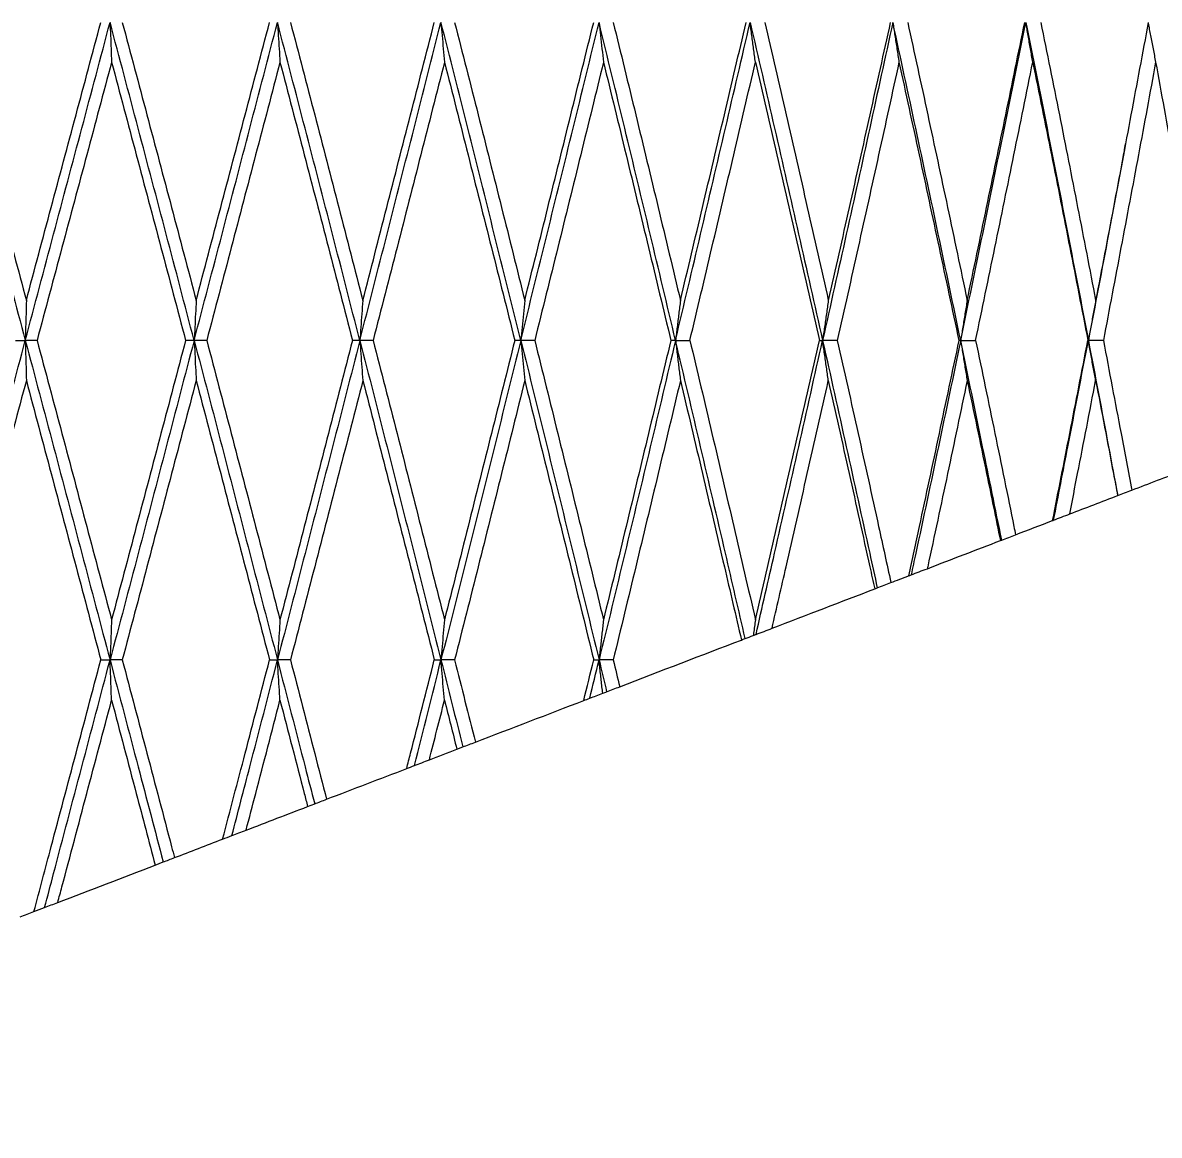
# Model space of a CAD drawing. Extents: x 1661 to 2451, y 0 to 579.
# Drawn here: x 2168.6 to 2179.47, y 425.28 to 435.93 of the extents above; entities that cross this region are included whole.
import ezdxf

# ---------------------------------------------------------------- set-up
doc = ezdxf.new("R2010")
doc.units = 0
doc.header["$LTSCALE"] = 10
doc.header["$MEASUREMENT"] = 0
doc.header["$PDMODE"] = 3
doc.header["$PDSIZE"] = -10
doc.layers.get('0').update_dxf_attribs({"linetype": 'CONTINUOUS'})
doc.layers.get('DEFPOINTS').update_dxf_attribs({"linetype": 'CONTINUOUS'})
doc.layers.add('2', color=7, linetype='CONTINUOUS', true_color=0xffffff)
doc.styles.add('Daelim Dimension', font='')
doc.styles.get('Daelim Dimension').set_extended_font_data('나눔고딕')
doc.dimstyles.new('DEFAULT', dxfattribs={"dimscale": 2, "dimtxt": 2, "dimasz": 2, "dimexe": 0, "dimexo": 2, "dimgap": 1, "dimtad": 1, "dimdec": 0, "dimzin": 9, "dimdsep": 46, "dimtxsty": 'Daelim Dimension', "dimcen": 0.5, "dimclrd": 5, "dimclre": 5, "dimclrt": 256, "dimadec": 1, "dimazin": 0, "dimtfac": 1, "dimtdec": 0, "dimtix": 1, "dimtmove": 0, "dimatfit": 3, "dimfxl": 1, "dimtolj": 1, "dimtzin": 1, "dimlwd": 9, "dimlwe": 9, "dimarcsym": 0})

# ---------------------------------------------------------------- blocks, each defined once
blk = doc.blocks.new('*D11')
at = {"color": 5, "lineweight": 9, "ltscale": 0.5, "transparency": 16777216}
for p, q in [((2146.989, 470.764), (1973.318, 470.764)), ((1975.318, 466.764), (1975.318, 277.281)), ((2140.649, 273.281), (1973.318, 273.281))]:
    blk.add_line(p, q, dxfattribs=at)
at = {"color": 5, "linetype": 'ByBlock', "lineweight": 9, "ltscale": 0.5, "transparency": 16777216}
for p, q in [((2212.678, 377.281), (2263.051, 377.281)), ((2263.051, 373.281), (2263.051, 277.281)), ((2212.678, 273.281), (2263.051, 273.281))]:
    blk.add_line(p, q, dxfattribs=at)
at = {"color": 5, "ltscale": 0.5, "transparency": 16777216}
for points in [[(1974.651, 466.764), (1975.984, 466.764), (1975.318, 470.764)], [(2262.384, 373.281), (2263.717, 373.281), (2263.051, 377.281)], [(1974.651, 277.281), (1975.984, 277.281), (1975.318, 273.281)], [(2262.384, 277.281), (2263.717, 277.281), (2263.051, 273.281)]]:
    blk.add_solid(points, dxfattribs=at)
at = {"layer": 'DEFPOINTS', "color": 0, "ltscale": 0.5, "transparency": 16777216}
for p in [(2150.989, 470.764), (2208.678, 377.281), (1975.318, 273.281), (2144.649, 273.281), (2208.678, 273.281), (2263.051, 273.281)]:
    blk.add_point(p, dxfattribs=at)
at = {"color": 7, "ltscale": 0.5, "transparency": 16777216, "insert": (1967.874, 372.022), "char_height": 10, "attachment_point": 5, "rotation": 90, "style": 'Daelim Dimension'}
blk.add_mtext('\\A1;197', dxfattribs=at)
at = {"ltscale": 0.5, "transparency": 16777216, "insert": (2258.887, 325.281), "char_height": 4, "attachment_point": 5, "rotation": 90, "style": 'Daelim Dimension'}
blk.add_mtext('\\A1;104', dxfattribs=at)

msp = doc.modelspace()

# ---------------------------------------------------------------- linework, layer by layer
at = {"layer": '2', "color": 7, "linetype": 'Continuous', "lineweight": 18}
for p, q in [((2172.751, 428.976), (2172.808, 428.998)), ((2171.322, 428.427), (2171.39, 428.453)), ((2169.863, 427.867), (2169.94, 427.897))]:
    msp.add_line(p, q, dxfattribs=at)
for points, degree in [([(2167.82, 435.878), (2167.911, 436.216), (2168.092, 436.891), (2168.364, 437.899), (2168.545, 438.568), (2168.635, 438.902)], 3), ([(2168.645, 438.523), (2168.565, 438.231), (2168.406, 437.645), (2168.168, 436.763), (2168.008, 436.174), (2167.928, 435.878)], 3), ([(2167.82, 435.878), (2167.909, 435.548), (2168.087, 434.885), (2168.353, 433.889), (2168.531, 433.222), (2168.62, 432.889)], 3), ([(2167.928, 435.878), (2168.006, 435.59), (2168.162, 435.012), (2168.396, 434.143), (2168.552, 433.563), (2168.63, 433.272)], 3), ([(2168.62, 432.889), (2168.711, 433.228), (2168.891, 433.907), (2169.162, 434.922), (2169.342, 435.597), (2169.431, 435.933)], 3), ([(2168.63, 433.272), (2168.709, 433.569), (2168.868, 434.162), (2169.106, 435.049), (2169.264, 435.639), (2169.343, 435.933)], 3), ([(2170.236, 432.889), (2170.147, 433.228), (2169.969, 433.907), (2169.7, 434.922), (2169.521, 435.597), (2169.431, 435.933)], 3), ([(2169.431, 435.933), (2169.433, 435.891), (2169.436, 435.806), (2169.441, 435.679), (2169.444, 435.594), (2169.446, 435.552)], 3), ([(2169.548, 435.933), (2169.627, 435.639), (2169.784, 435.049), (2170.02, 434.162), (2170.177, 433.569), (2170.256, 433.272)], 3), ([(2170.236, 432.889), (2170.326, 433.228), (2170.504, 433.907), (2170.77, 434.922), (2170.946, 435.597), (2171.034, 435.933)], 3), ([(2170.256, 433.272), (2170.334, 433.569), (2170.491, 434.162), (2170.725, 435.049), (2170.88, 435.639), (2170.958, 435.933)], 3), ([(2171.822, 432.889), (2171.735, 433.228), (2171.561, 433.907), (2171.298, 434.922), (2171.122, 435.597), (2171.034, 435.933)], 3), ([(2171.034, 435.933), (2171.037, 435.891), (2171.042, 435.806), (2171.05, 435.679), (2171.055, 435.594), (2171.058, 435.552)], 3), ([(2171.158, 435.933), (2171.236, 435.639), (2171.39, 435.049), (2171.621, 434.162), (2171.774, 433.569), (2171.851, 433.272)], 3), ([(2171.822, 432.889), (2171.91, 433.228), (2172.083, 433.907), (2172.342, 434.922), (2172.514, 435.597), (2172.599, 435.933)], 3), ([(2171.851, 433.272), (2171.928, 433.569), (2172.08, 434.162), (2172.308, 435.049), (2172.46, 435.639), (2172.535, 435.933)], 3), ([(2173.363, 432.889), (2173.279, 433.228), (2173.11, 433.907), (2172.855, 434.922), (2172.685, 435.597), (2172.599, 435.933)], 3), ([(2172.599, 435.933), (2172.603, 435.891), (2172.61, 435.806), (2172.621, 435.679), (2172.629, 435.594), (2172.633, 435.552)], 3), ([(2172.73, 435.933), (2172.805, 435.639), (2172.955, 435.049), (2173.179, 434.162), (2173.327, 433.569), (2173.401, 433.272)], 3), ([(2173.363, 432.889), (2173.447, 433.228), (2173.615, 433.907), (2173.865, 434.922), (2174.03, 435.597), (2174.112, 435.933)], 3), ([(2173.401, 433.272), (2173.475, 433.569), (2173.623, 434.162), (2173.842, 435.049), (2173.988, 435.639), (2174.061, 435.933)], 3), ([(2174.844, 432.889), (2174.764, 433.228), (2174.602, 433.907), (2174.358, 434.922), (2174.194, 435.597), (2174.112, 435.933)], 3), ([(2174.112, 435.933), (2174.117, 435.891), (2174.126, 435.806), (2174.14, 435.679), (2174.15, 435.594), (2174.154, 435.552)], 3), ([(2174.248, 435.933), (2174.32, 435.639), (2174.464, 435.049), (2174.678, 434.162), (2174.82, 433.569), (2174.891, 433.272)], 3), ([(2174.844, 432.889), (2174.925, 433.228), (2175.085, 433.907), (2175.323, 434.922), (2175.48, 435.597), (2175.558, 435.933)], 3), ([(2174.891, 433.272), (2174.962, 433.569), (2175.103, 434.162), (2175.312, 435.049), (2175.451, 435.639), (2175.52, 435.933)], 3), ([(2175.558, 435.933), (2175.637, 435.597), (2175.792, 434.922), (2176.023, 433.907), (2176.176, 433.228), (2176.252, 432.889)], 3), ([(2175.609, 435.552), (2175.603, 435.594), (2175.592, 435.679), (2175.575, 435.806), (2175.564, 435.891), (2175.558, 435.933)], 3), ([(2175.698, 435.933), (2175.767, 435.639), (2175.903, 435.049), (2176.106, 434.162), (2176.24, 433.569), (2176.307, 433.272)], 3), ([(2176.925, 435.933), (2176.851, 435.597), (2176.704, 434.922), (2176.48, 433.907), (2176.328, 433.228), (2176.252, 432.889)], 3), ([(2176.9, 435.933), (2176.835, 435.639), (2176.704, 435.049), (2176.507, 434.162), (2176.374, 433.569), (2176.307, 433.272)], 3), ([(2177.574, 432.889), (2177.503, 433.228), (2177.36, 433.907), (2177.144, 434.922), (2176.998, 435.597), (2176.925, 435.933)], 3), ([(2176.925, 435.933), (2176.931, 435.891), (2176.944, 435.806), (2176.964, 435.679), (2176.977, 435.594), (2176.983, 435.552)], 3), ([(2177.067, 435.933), (2177.131, 435.639), (2177.259, 435.049), (2177.449, 434.162), (2177.574, 433.569), (2177.636, 433.272)], 3), ([(2177.574, 432.889), (2177.645, 433.228), (2177.785, 433.907), (2177.993, 434.922), (2178.13, 435.597), (2178.198, 435.933)], 3), ([(2177.636, 433.272), (2177.699, 433.569), (2177.822, 434.162), (2178.006, 435.049), (2178.127, 435.639), (2178.187, 435.933)], 3), ([(2178.198, 435.933), (2178.266, 435.597), (2178.401, 434.922), (2178.6, 433.907), (2178.731, 433.228), (2178.796, 432.889)], 3), ([(2178.264, 435.552), (2178.257, 435.594), (2178.242, 435.679), (2178.22, 435.806), (2178.205, 435.891), (2178.198, 435.933)], 3), ([(2178.341, 435.933), (2178.401, 435.639), (2178.519, 435.049), (2178.694, 434.162), (2178.809, 433.569), (2178.866, 433.272)], 3), ([(2179.369, 435.933), (2179.315, 435.639), (2179.204, 435.049), (2179.037, 434.162), (2178.923, 433.569), (2178.866, 433.272)], 3), ([(2169.446, 435.552), (2169.367, 435.257), (2169.209, 434.666), (2168.971, 433.779), (2168.812, 433.186), (2168.733, 432.889)], 3), ([(2169.446, 435.552), (2169.525, 435.257), (2169.682, 434.666), (2169.919, 433.779), (2170.076, 433.186), (2170.154, 432.889)], 3), ([(2171.058, 435.552), (2170.981, 435.257), (2170.825, 434.666), (2170.592, 433.779), (2170.435, 433.186), (2170.357, 432.889)], 3), ([(2171.058, 435.552), (2171.136, 435.257), (2171.29, 434.666), (2171.522, 433.779), (2171.675, 433.186), (2171.752, 432.889)], 3), ([(2172.633, 435.552), (2172.557, 435.257), (2172.406, 434.666), (2172.179, 433.779), (2172.026, 433.186), (2171.95, 432.889)], 3), ([(2172.633, 435.552), (2172.708, 435.257), (2172.858, 434.666), (2173.082, 433.779), (2173.231, 433.186), (2173.305, 432.889)], 3), ([(2174.154, 435.552), (2174.082, 435.257), (2173.937, 434.666), (2173.718, 433.779), (2173.57, 433.186), (2173.497, 432.889)], 3), ([(2174.154, 435.552), (2174.227, 435.257), (2174.371, 434.666), (2174.586, 433.779), (2174.728, 433.186), (2174.799, 432.889)], 3), ([(2174.982, 432.889), (2175.053, 433.186), (2175.193, 433.779), (2175.402, 434.666), (2175.54, 435.257), (2175.609, 435.552)], 3), ([(2175.609, 435.552), (2175.678, 435.257), (2175.815, 434.666), (2176.019, 433.779), (2176.153, 433.186), (2176.221, 432.889)], 3), ([(2176.983, 435.552), (2176.919, 435.257), (2176.789, 434.666), (2176.592, 433.779), (2176.46, 433.186), (2176.393, 432.889)], 3), ([(2176.983, 435.552), (2177.048, 435.257), (2177.176, 434.666), (2177.367, 433.779), (2177.493, 433.186), (2177.556, 432.889)], 3), ([(2177.717, 432.889), (2177.779, 433.186), (2177.902, 433.779), (2178.084, 434.666), (2178.205, 435.257), (2178.264, 435.552)], 3), ([(2178.264, 435.552), (2178.324, 435.257), (2178.443, 434.666), (2178.619, 433.779), (2178.734, 433.186), (2178.792, 432.889)], 3), ([(2179.44, 435.552), (2179.386, 435.257), (2179.276, 434.666), (2179.109, 433.779), (2178.996, 433.186), (2178.94, 432.889)], 3), ([(2179.44, 435.552), (2179.494, 435.257), (2179.602, 434.666), (2179.761, 433.779), (2179.866, 433.186), (2179.918, 432.889)], 3), ([(2179.141, 434.711), (2179.152, 434.77)], 1), ([(2168.63, 433.272), (2168.629, 433.23), (2168.627, 433.145), (2168.623, 433.017), (2168.621, 432.931), (2168.62, 432.889)], 3), ([(2170.256, 433.272), (2170.254, 433.23), (2170.249, 433.145), (2170.243, 433.017), (2170.239, 432.931), (2170.236, 432.889)], 3), ([(2171.851, 433.272), (2171.848, 433.23), (2171.841, 433.145), (2171.832, 433.017), (2171.826, 432.931), (2171.822, 432.889)], 3), ([(2173.401, 433.272), (2173.397, 433.23), (2173.388, 433.145), (2173.376, 433.017), (2173.367, 432.931), (2173.363, 432.889)], 3), ([(2174.891, 433.272), (2174.886, 433.23), (2174.875, 433.145), (2174.86, 433.017), (2174.85, 432.931), (2174.844, 432.889)], 3), ([(2176.307, 433.272), (2176.301, 433.23), (2176.289, 433.145), (2176.271, 433.017), (2176.258, 432.931), (2176.252, 432.889)], 3), ([(2177.636, 433.272), (2177.629, 433.23), (2177.615, 433.145), (2177.594, 433.017), (2177.581, 432.931), (2177.574, 432.889)], 3), ([(2178.866, 433.272), (2178.858, 433.23), (2178.843, 433.145), (2178.819, 433.017), (2178.804, 432.931), (2178.796, 432.889)], 3), ([(2167.805, 429.83), (2167.896, 430.17), (2168.077, 430.851), (2168.349, 431.871), (2168.53, 432.55), (2168.62, 432.889)], 3), ([(2168.527, 432.889), (2168.537, 432.889), (2168.558, 432.889), (2168.589, 432.889), (2168.61, 432.889), (2168.62, 432.889)], 3), ([(2168.733, 432.889), (2168.72, 432.889), (2168.695, 432.889), (2168.658, 432.889), (2168.633, 432.889), (2168.62, 432.889)], 3), ([(2168.62, 432.889), (2168.71, 432.55), (2168.891, 431.871), (2169.161, 430.851), (2169.341, 430.17), (2169.431, 429.83)], 3), ([(2168.62, 432.889), (2168.621, 432.846), (2168.623, 432.761), (2168.627, 432.633), (2168.629, 432.547), (2168.63, 432.505)], 3), ([(2168.733, 432.889), (2168.812, 432.592), (2168.971, 431.999), (2169.208, 431.107), (2169.367, 430.512), (2169.446, 430.215)], 3), ([(2170.236, 432.889), (2170.147, 432.55), (2169.969, 431.871), (2169.701, 430.851), (2169.521, 430.17), (2169.431, 429.83)], 3), ([(2170.154, 432.889), (2170.076, 432.592), (2169.919, 431.999), (2169.683, 431.107), (2169.525, 430.512), (2169.446, 430.215)], 3), ([(2170.236, 432.889), (2170.227, 432.889), (2170.209, 432.889), (2170.182, 432.889), (2170.163, 432.889), (2170.154, 432.889)], 3), ([(2170.357, 432.889), (2170.344, 432.889), (2170.317, 432.889), (2170.277, 432.889), (2170.25, 432.889), (2170.236, 432.889)], 3), ([(2170.236, 432.889), (2170.326, 432.55), (2170.503, 431.871), (2170.769, 430.851), (2170.946, 430.17), (2171.034, 429.83)], 3), ([(2170.236, 432.889), (2170.239, 432.846), (2170.243, 432.761), (2170.249, 432.633), (2170.254, 432.547), (2170.256, 432.505)], 3), ([(2170.357, 432.889), (2170.435, 432.592), (2170.591, 431.999), (2170.825, 431.107), (2170.981, 430.512), (2171.058, 430.215)], 3), ([(2171.822, 432.889), (2171.736, 432.55), (2171.561, 431.871), (2171.298, 430.851), (2171.122, 430.17), (2171.034, 429.83)], 3), ([(2171.752, 432.889), (2171.675, 432.592), (2171.522, 431.999), (2171.291, 431.107), (2171.136, 430.512), (2171.058, 430.215)], 3), ([(2171.822, 432.889), (2171.815, 432.889), (2171.799, 432.889), (2171.775, 432.889), (2171.76, 432.889), (2171.752, 432.889)], 3), ([(2171.95, 432.889), (2171.936, 432.889), (2171.907, 432.889), (2171.865, 432.889), (2171.837, 432.889), (2171.822, 432.889)], 3), ([(2171.822, 432.889), (2171.909, 432.55), (2172.083, 431.871), (2172.342, 430.851), (2172.514, 430.17), (2172.599, 429.83)], 3), ([(2171.822, 432.889), (2171.826, 432.846), (2171.832, 432.761), (2171.841, 432.633), (2171.848, 432.547), (2171.851, 432.505)], 3), ([(2171.95, 432.889), (2172.026, 432.592), (2172.179, 431.999), (2172.406, 431.107), (2172.557, 430.512), (2172.633, 430.215)], 3), ([(2173.363, 432.889), (2173.279, 432.55), (2173.111, 431.871), (2172.856, 430.851), (2172.685, 430.17), (2172.599, 429.83)], 3), ([(2173.305, 432.889), (2173.231, 432.592), (2173.082, 431.999), (2172.858, 431.107), (2172.708, 430.512), (2172.633, 430.215)], 3), ([(2173.363, 432.889), (2173.357, 432.889), (2173.344, 432.889), (2173.325, 432.889), (2173.312, 432.889), (2173.305, 432.889)], 3), ([(2173.497, 432.889), (2173.482, 432.889), (2173.452, 432.889), (2173.408, 432.889), (2173.378, 432.889), (2173.363, 432.889)], 3), ([(2173.363, 432.889), (2173.447, 432.55), (2173.615, 431.871), (2173.864, 430.851), (2174.03, 430.17), (2174.112, 429.83)], 3), ([(2173.363, 432.889), (2173.367, 432.846), (2173.376, 432.761), (2173.388, 432.633), (2173.397, 432.547), (2173.401, 432.505)], 3), ([(2173.497, 432.889), (2173.57, 432.592), (2173.717, 431.999), (2173.937, 431.107), (2174.082, 430.512), (2174.154, 430.215)], 3), ([(2174.844, 432.889), (2174.764, 432.55), (2174.603, 431.871), (2174.359, 430.851), (2174.195, 430.17), (2174.112, 429.83)], 3), ([(2174.799, 432.889), (2174.728, 432.592), (2174.586, 431.999), (2174.371, 431.107), (2174.227, 430.512), (2174.154, 430.215)], 3), ([(2174.844, 432.889), (2174.839, 432.889), (2174.829, 432.889), (2174.814, 432.889), (2174.804, 432.889), (2174.799, 432.889)], 3), ([(2174.844, 432.889), (2174.86, 432.889), (2174.89, 432.889), (2174.936, 432.889), (2174.967, 432.889), (2174.982, 432.889)], 3), ([(2174.844, 432.889), (2174.85, 432.846), (2174.86, 432.761), (2174.875, 432.633), (2174.886, 432.547), (2174.891, 432.505)], 3), ([(2174.982, 432.889), (2175.053, 432.592), (2175.193, 431.999), (2175.402, 431.107), (2175.54, 430.512), (2175.609, 430.215)], 3), ([(2175.609, 430.215), (2175.678, 430.512), (2175.815, 431.107), (2176.019, 431.999), (2176.154, 432.592), (2176.221, 432.889)], 3), ([(2176.221, 432.889), (2176.224, 432.889), (2176.231, 432.889), (2176.242, 432.889), (2176.249, 432.889), (2176.252, 432.889)], 3), ([(2176.393, 432.889), (2176.378, 432.889), (2176.346, 432.889), (2176.299, 432.889), (2176.268, 432.889), (2176.252, 432.889)], 3), ([(2176.307, 432.505), (2176.301, 432.547), (2176.289, 432.633), (2176.271, 432.761), (2176.258, 432.846), (2176.252, 432.889)], 3), ([(2177.574, 432.889), (2177.572, 432.889), (2177.568, 432.889), (2177.562, 432.889), (2177.558, 432.889), (2177.556, 432.889)], 3), ([(2177.574, 432.889), (2177.59, 432.889), (2177.621, 432.889), (2177.669, 432.889), (2177.701, 432.889), (2177.717, 432.889)], 3), ([(2177.574, 432.889), (2177.581, 432.846), (2177.594, 432.761), (2177.615, 432.633), (2177.629, 432.547), (2177.636, 432.505)], 3), ([(2178.792, 432.889), (2178.792, 432.889), (2178.793, 432.889), (2178.795, 432.889), (2178.796, 432.889), (2178.796, 432.889)], 3), ([(2178.94, 432.889), (2178.924, 432.889), (2178.892, 432.889), (2178.844, 432.889), (2178.812, 432.889), (2178.796, 432.889)], 3), ([(2178.866, 432.505), (2178.858, 432.547), (2178.843, 432.633), (2178.819, 432.761), (2178.804, 432.846), (2178.796, 432.889)], 3), ([(2168.63, 432.505), (2168.55, 432.208), (2168.391, 431.614), (2168.153, 430.723), (2167.993, 430.128), (2167.913, 429.83)], 3), ([(2168.63, 432.505), (2168.709, 432.208), (2168.868, 431.614), (2169.106, 430.723), (2169.264, 430.128), (2169.343, 429.83)], 3), ([(2170.256, 432.505), (2170.177, 432.208), (2170.02, 431.614), (2169.785, 430.723), (2169.627, 430.128), (2169.548, 429.83)], 3), ([(2170.256, 432.505), (2170.334, 432.208), (2170.49, 431.614), (2170.725, 430.723), (2170.88, 430.128), (2170.958, 429.83)], 3), ([(2171.851, 432.505), (2171.775, 432.208), (2171.621, 431.614), (2171.39, 430.723), (2171.236, 430.128), (2171.158, 429.83)], 3), ([(2171.851, 432.505), (2171.928, 432.208), (2172.08, 431.614), (2172.308, 430.723), (2172.46, 430.128), (2172.535, 429.83)], 3), ([(2173.401, 432.505), (2173.327, 432.208), (2173.179, 431.614), (2172.955, 430.723), (2172.805, 430.128), (2172.73, 429.83)], 3), ([(2173.401, 432.505), (2173.475, 432.208), (2173.622, 431.614), (2173.842, 430.723), (2173.988, 430.128), (2174.061, 429.83)], 3), ([(2174.891, 432.505), (2174.82, 432.208), (2174.678, 431.614), (2174.464, 430.723), (2174.32, 430.128), (2174.248, 429.83)], 3), ([(2179.211, 431.455), (2179.376, 431.519), (2179.539, 431.581), (2179.698, 431.642)], 3), ([(2178.618, 431.228), (2178.773, 431.287), (2178.926, 431.346), (2179.076, 431.404)], 3), ([(2179.077, 431.404), (2179.121, 431.421), (2179.166, 431.438), (2179.211, 431.455)], 3), ([(2178.1, 431.029), (2178.219, 431.075), (2178.337, 431.12), (2178.454, 431.165)], 3), ([(2178.454, 431.165), (2178.457, 431.166), (2178.46, 431.167), (2178.463, 431.168)], 3), ([(2178.463, 431.168), (2178.514, 431.188), (2178.566, 431.208), (2178.618, 431.228)], 3), ([(2177.255, 430.704), (2177.492, 430.796), (2177.726, 430.885), (2177.954, 430.973)], 3), ([(2177.954, 430.973), (2177.958, 430.975), (2177.963, 430.976), (2177.967, 430.978)], 3), ([(2177.967, 430.978), (2178.011, 430.995), (2178.056, 431.012), (2178.1, 431.029)], 3), ([(2176.906, 430.571), (2176.962, 430.592), (2177.019, 430.614), (2177.074, 430.635)], 3), ([(2177.074, 430.635), (2177.083, 430.638), (2177.091, 430.642), (2177.1, 430.645)], 3), ([(2177.1, 430.645), (2177.151, 430.665), (2177.203, 430.685), (2177.255, 430.704)], 3), ([(2175.768, 430.134), (2176.102, 430.262), (2176.43, 430.388), (2176.751, 430.511)], 3), ([(2176.751, 430.511), (2176.759, 430.514), (2176.767, 430.517), (2176.775, 430.52)], 3), ([(2176.775, 430.52), (2176.819, 430.537), (2176.862, 430.554), (2176.906, 430.571)], 3), ([(2169.446, 430.215), (2169.444, 430.172), (2169.441, 430.087), (2169.436, 429.958), (2169.433, 429.873), (2169.431, 429.83)], 3), ([(2171.058, 430.215), (2171.055, 430.172), (2171.05, 430.087), (2171.042, 429.958), (2171.037, 429.873), (2171.034, 429.83)], 3), ([(2172.633, 430.215), (2172.629, 430.172), (2172.621, 430.087), (2172.61, 429.958), (2172.603, 429.873), (2172.599, 429.83)], 3), ([(2174.154, 430.215), (2174.15, 430.172), (2174.14, 430.087), (2174.126, 429.958), (2174.117, 429.873), (2174.112, 429.83)], 3), ([(2175.589, 430.065), (2175.598, 430.068), (2175.606, 430.072), (2175.615, 430.075)], 3), ([(2175.615, 430.075), (2175.666, 430.094), (2175.717, 430.114), (2175.768, 430.134)], 3), ([(2174.31, 429.574), (2174.705, 429.726), (2175.094, 429.875), (2175.475, 430.021)], 3), ([(2175.475, 430.021), (2175.487, 430.026), (2175.499, 430.031), (2175.511, 430.035)], 3), ([(2175.511, 430.035), (2175.537, 430.045), (2175.563, 430.055), (2175.589, 430.065)], 3), ([(2169.343, 429.83), (2169.353, 429.83), (2169.373, 429.83), (2169.402, 429.83), (2169.421, 429.83), (2169.431, 429.83)], 3), ([(2169.548, 429.83), (2169.535, 429.83), (2169.509, 429.83), (2169.47, 429.83), (2169.444, 429.83), (2169.431, 429.83)], 3), ([(2169.446, 429.445), (2169.444, 429.487), (2169.441, 429.573), (2169.436, 429.701), (2169.433, 429.787), (2169.431, 429.83)], 3), ([(2170.958, 429.83), (2170.966, 429.83), (2170.983, 429.83), (2171.009, 429.83), (2171.026, 429.83), (2171.034, 429.83)], 3), ([(2171.158, 429.83), (2171.145, 429.83), (2171.117, 429.83), (2171.076, 429.83), (2171.048, 429.83), (2171.034, 429.83)], 3), ([(2171.058, 429.445), (2171.055, 429.487), (2171.05, 429.573), (2171.042, 429.701), (2171.037, 429.787), (2171.034, 429.83)], 3), ([(2172.345, 428.82), (2172.43, 429.156), (2172.515, 429.493), (2172.599, 429.83)], 3), ([(2172.535, 429.83), (2172.542, 429.83), (2172.557, 429.83), (2172.578, 429.83), (2172.592, 429.83), (2172.599, 429.83)], 3), ([(2172.73, 429.83), (2172.715, 429.83), (2172.686, 429.83), (2172.643, 429.83), (2172.614, 429.83), (2172.599, 429.83)], 3), ([(2172.599, 429.83), (2172.669, 429.552), (2172.739, 429.275), (2172.808, 428.998)], 3), ([(2172.633, 429.445), (2172.629, 429.487), (2172.621, 429.573), (2172.61, 429.701), (2172.603, 429.787), (2172.599, 429.83)], 3), ([(2172.73, 429.83), (2172.796, 429.568), (2172.862, 429.306), (2172.928, 429.044)], 3), ([(2173.966, 429.442), (2173.997, 429.571), (2174.029, 429.7), (2174.061, 429.83)], 3), ([(2174.024, 429.464), (2174.053, 429.586), (2174.083, 429.708), (2174.112, 429.83)], 3), ([(2174.061, 429.83), (2174.066, 429.83), (2174.078, 429.83), (2174.095, 429.83), (2174.106, 429.83), (2174.112, 429.83)], 3), ([(2174.248, 429.83), (2174.233, 429.83), (2174.203, 429.83), (2174.157, 429.83), (2174.127, 429.83), (2174.112, 429.83)], 3), ([(2174.112, 429.83), (2174.137, 429.729), (2174.161, 429.627), (2174.185, 429.526)], 3), ([(2174.248, 429.83), (2174.269, 429.744), (2174.289, 429.659), (2174.31, 429.574)], 3), ([(2174.147, 429.511), (2174.16, 429.516), (2174.173, 429.521), (2174.185, 429.526)], 3), ([(2174.185, 429.526), (2174.227, 429.542), (2174.268, 429.558), (2174.31, 429.574)], 3), ([(2172.488, 428.875), (2172.536, 429.065), (2172.585, 429.255), (2172.633, 429.445)], 3), ([(2172.633, 429.445), (2172.672, 429.288), (2172.712, 429.132), (2172.751, 428.976)], 3), ([(2172.928, 429.044), (2173.278, 429.178), (2173.624, 429.311), (2173.966, 429.442)], 3), ([(2173.966, 429.442), (2173.985, 429.449), (2174.004, 429.457), (2174.024, 429.464)], 3), ([(2174.024, 429.464), (2174.065, 429.48), (2174.106, 429.496), (2174.147, 429.511)], 3), ([(2172.808, 428.998), (2172.848, 429.013), (2172.888, 429.028), (2172.928, 429.044)], 3), ([(2172.345, 428.82), (2172.392, 428.838), (2172.44, 428.856), (2172.488, 428.875)], 3), ([(2172.488, 428.875), (2172.576, 428.908), (2172.664, 428.942), (2172.751, 428.976)], 3), ([(2171.504, 428.497), (2171.761, 428.596), (2172.017, 428.694), (2172.271, 428.791)], 3), ([(2172.271, 428.791), (2172.296, 428.801), (2172.32, 428.81), (2172.345, 428.82)], 3), ([(2171.39, 428.453), (2171.428, 428.468), (2171.466, 428.482), (2171.504, 428.497)], 3), ([(2170.734, 428.201), (2170.931, 428.277), (2171.127, 428.352), (2171.322, 428.427)], 3), ([(2170.048, 427.938), (2170.202, 427.997), (2170.356, 428.056), (2170.509, 428.115)], 3), ([(2170.509, 428.115), (2170.539, 428.126), (2170.568, 428.138), (2170.598, 428.149)], 3), ([(2170.598, 428.149), (2170.643, 428.166), (2170.688, 428.184), (2170.734, 428.201)], 3), ([(2169.94, 427.897), (2169.976, 427.91), (2170.012, 427.924), (2170.048, 427.938)], 3), ([(2168.931, 427.509), (2169.243, 427.629), (2169.554, 427.748), (2169.863, 427.867)], 3), ([(2168.703, 427.422), (2168.737, 427.435), (2168.771, 427.448), (2168.805, 427.461)], 3), ([(2168.805, 427.461), (2168.847, 427.477), (2168.889, 427.493), (2168.931, 427.509)], 3), ([(2168.571, 427.371), (2168.615, 427.388), (2168.659, 427.405), (2168.703, 427.422)], 3)]:
    msp.add_open_spline(points, degree=degree, dxfattribs=at)
for points, knots in [([(2179.368, 435.926), (2179.376, 435.886), (2179.391, 435.804), (2179.415, 435.679), (2179.432, 435.594), (2179.44, 435.552)], [0, 0, 0, 0, 0.320811, 0.660405, 1, 1, 1, 1]), ([(2179.141, 434.712), (2179.091, 434.444), (2178.977, 433.837), (2178.861, 433.228), (2178.796, 432.889)], [0, 0, 0, 0, 0.442397, 1, 1, 1, 1]), ([(2175.511, 430.035), (2175.448, 430.307), (2175.307, 430.92), (2175.085, 431.871), (2174.925, 432.55), (2174.844, 432.889)], [0, 0, 0, 0, 0.285454, 0.642727, 1, 1, 1, 1]), ([(2175.615, 430.075), (2175.674, 430.334), (2175.811, 430.933), (2176.024, 431.871), (2176.176, 432.55), (2176.252, 432.889)], [0, 0, 0, 0, 0.275365, 0.637682, 1, 1, 1, 1]), ([(2176.252, 432.889), (2176.328, 432.55), (2176.479, 431.871), (2176.653, 431.081), (2176.751, 430.631), (2176.775, 430.52)], [0, 0, 0, 0, 0.430297, 0.860595, 1, 1, 1, 1]), ([(2176.393, 432.889), (2176.46, 432.592), (2176.592, 431.999), (2176.763, 431.226), (2176.867, 430.75), (2176.906, 430.571)], [0, 0, 0, 0, 0.384399, 0.768799, 1, 1, 1, 1]), ([(2177.556, 432.889), (2177.493, 432.592), (2177.367, 431.999), (2177.207, 431.247), (2177.108, 430.793), (2177.074, 430.635)], [0, 0, 0, 0, 0.395413, 0.790825, 1, 1, 1, 1]), ([(2177.574, 432.889), (2177.503, 432.55), (2177.361, 431.871), (2177.202, 431.122), (2177.114, 430.714), (2177.1, 430.645)], [0, 0, 0, 0, 0.454185, 0.90837, 1, 1, 1, 1]), ([(2177.967, 430.978), (2177.906, 431.276), (2177.776, 431.913), (2177.644, 432.55), (2177.574, 432.889)], [0, 0, 0, 0, 0.466872, 1, 1, 1, 1]), ([(2177.717, 432.889), (2177.779, 432.592), (2177.902, 431.999), (2178.029, 431.378), (2178.094, 431.055), (2178.1, 431.029)], [0, 0, 0, 0, 0.478942, 0.957884, 1, 1, 1, 1]), ([(2178.454, 431.165), (2178.509, 431.443), (2178.622, 432.018), (2178.734, 432.592), (2178.792, 432.889)], [0, 0, 0, 0, 0.483353, 1, 1, 1, 1]), ([(2178.463, 431.168), (2178.509, 431.402), (2178.621, 431.977), (2178.731, 432.55), (2178.796, 432.889)], [0, 0, 0, 0, 0.407948, 1, 1, 1, 1]), ([(2178.796, 432.889), (2178.861, 432.55), (2178.955, 432.055), (2179.048, 431.56), (2179.077, 431.404)], [0, 0, 0, 0, 0.685859, 1, 1, 1, 1]), ([(2178.94, 432.889), (2178.996, 432.592), (2179.087, 432.115), (2179.177, 431.636), (2179.211, 431.455)], [0, 0, 0, 0, 0.621213, 1, 1, 1, 1]), ([(2174.891, 432.505), (2174.962, 432.208), (2175.102, 431.614), (2175.297, 430.787), (2175.421, 430.255), (2175.475, 430.021)], [0, 0, 0, 0, 0.359014, 0.718028, 1, 1, 1, 1]), ([(2175.768, 430.134), (2175.813, 430.33), (2175.926, 430.824), (2176.106, 431.614), (2176.24, 432.208), (2176.307, 432.505)], [0, 0, 0, 0, 0.248032, 0.624016, 1, 1, 1, 1]), ([(2176.307, 432.505), (2176.374, 432.208), (2176.507, 431.614), (2176.654, 430.949), (2176.735, 430.581), (2176.751, 430.511)], [0, 0, 0, 0, 0.446992, 0.893983, 1, 1, 1, 1]), ([(2177.636, 432.505), (2177.574, 432.208), (2177.449, 431.614), (2177.321, 431.014), (2177.256, 430.711), (2177.255, 430.704)], [0, 0, 0, 0, 0.494982, 0.989964, 1, 1, 1, 1]), ([(2177.636, 432.505), (2177.699, 432.208), (2177.805, 431.698), (2177.91, 431.187), (2177.954, 430.973)], [0, 0, 0, 0, 0.581603, 1, 1, 1, 1]), ([(2178.618, 431.228), (2178.643, 431.357), (2178.726, 431.783), (2178.809, 432.208), (2178.866, 432.505)], [0, 0, 0, 0, 0.302484, 1, 1, 1, 1]), ([(2178.866, 432.505), (2178.923, 432.208), (2178.993, 431.841), (2179.063, 431.474), (2179.076, 431.404)], [0, 0, 0, 0, 0.808782, 1, 1, 1, 1]), ([(2175.609, 430.215), (2175.603, 430.172), (2175.597, 430.122), (2175.59, 430.072), (2175.589, 430.065)], [0, 0, 0, 0, 0.856716, 1, 1, 1, 1]), ([(2168.703, 427.422), (2168.758, 427.629), (2168.892, 428.134), (2169.106, 428.937), (2169.264, 429.532), (2169.343, 429.83)], [0, 0, 0, 0, 0.257931, 0.628965, 1, 1, 1, 1]), ([(2168.805, 427.461), (2168.834, 427.569), (2168.952, 428.018), (2169.161, 428.808), (2169.341, 429.489), (2169.431, 429.83)], [0, 0, 0, 0, 0.137094, 0.568547, 1, 1, 1, 1]), ([(2169.431, 429.83), (2169.521, 429.489), (2169.691, 428.845), (2169.86, 428.2), (2169.94, 427.897)], [0, 0, 0, 0, 0.528642, 1, 1, 1, 1]), ([(2169.548, 429.83), (2169.627, 429.532), (2169.784, 428.937), (2169.951, 428.306), (2170.039, 427.973), (2170.048, 427.938)], [0, 0, 0, 0, 0.472265, 0.944529, 1, 1, 1, 1]), ([(2170.509, 428.115), (2170.581, 428.389), (2170.731, 428.961), (2170.88, 429.532), (2170.958, 429.83)], [0, 0, 0, 0, 0.478974, 1, 1, 1, 1]), ([(2170.598, 428.149), (2170.655, 428.369), (2170.801, 428.929), (2170.946, 429.489), (2171.034, 429.83)], [0, 0, 0, 0, 0.391887, 1, 1, 1, 1]), ([(2171.034, 429.83), (2171.122, 429.489), (2171.241, 429.03), (2171.359, 428.571), (2171.39, 428.453)], [0, 0, 0, 0, 0.742261, 1, 1, 1, 1]), ([(2171.158, 429.83), (2171.236, 429.532), (2171.351, 429.088), (2171.466, 428.643), (2171.504, 428.497)], [0, 0, 0, 0, 0.670177, 1, 1, 1, 1]), ([(2172.271, 428.791), (2172.283, 428.84), (2172.372, 429.186), (2172.46, 429.532), (2172.535, 429.83)], [0, 0, 0, 0, 0.139787, 1, 1, 1, 1]), ([(2174.147, 429.511), (2174.145, 429.532), (2174.138, 429.595), (2174.126, 429.701), (2174.117, 429.787), (2174.112, 429.83)], [0, 0, 0, 0, 0.19314, 0.59657, 1, 1, 1, 1]), ([(2168.931, 427.509), (2168.944, 427.559), (2169.037, 427.906), (2169.208, 428.551), (2169.367, 429.147), (2169.446, 429.445)], [0, 0, 0, 0, 0.076637, 0.538318, 1, 1, 1, 1]), ([(2169.446, 429.445), (2169.525, 429.147), (2169.664, 428.621), (2169.803, 428.095), (2169.863, 427.867)], [0, 0, 0, 0, 0.566347, 1, 1, 1, 1]), ([(2170.734, 428.201), (2170.764, 428.318), (2170.873, 428.733), (2170.981, 429.147), (2171.058, 429.445)], [0, 0, 0, 0, 0.281549, 1, 1, 1, 1]), ([(2171.058, 429.445), (2171.136, 429.147), (2171.224, 428.808), (2171.312, 428.469), (2171.322, 428.427)], [0, 0, 0, 0, 0.877999, 1, 1, 1, 1])]:
    msp.add_open_spline(points, degree=3, knots=knots, dxfattribs=at)

# ---------------------------------------------------------------- dimensions: what is measured, and where the dimension line sits
at = {"color": 5, "ltscale": 0.5}
dim = msp.add_linear_dim(base=(1975.318, 273.281), p1=(2150.989, 470.764), p2=(2144.649, 273.281), angle=90, dimstyle='DEFAULT', override={"dimtxt": 5, "dimexe": 1, "dimclrt": 7}, dxfattribs=at)
dim.commit()
dim.dimension.update_dxf_attribs({"geometry": '*D11', "text_midpoint": (1967.874, 372.022)})

doc.saveas('drawing.dxf')
